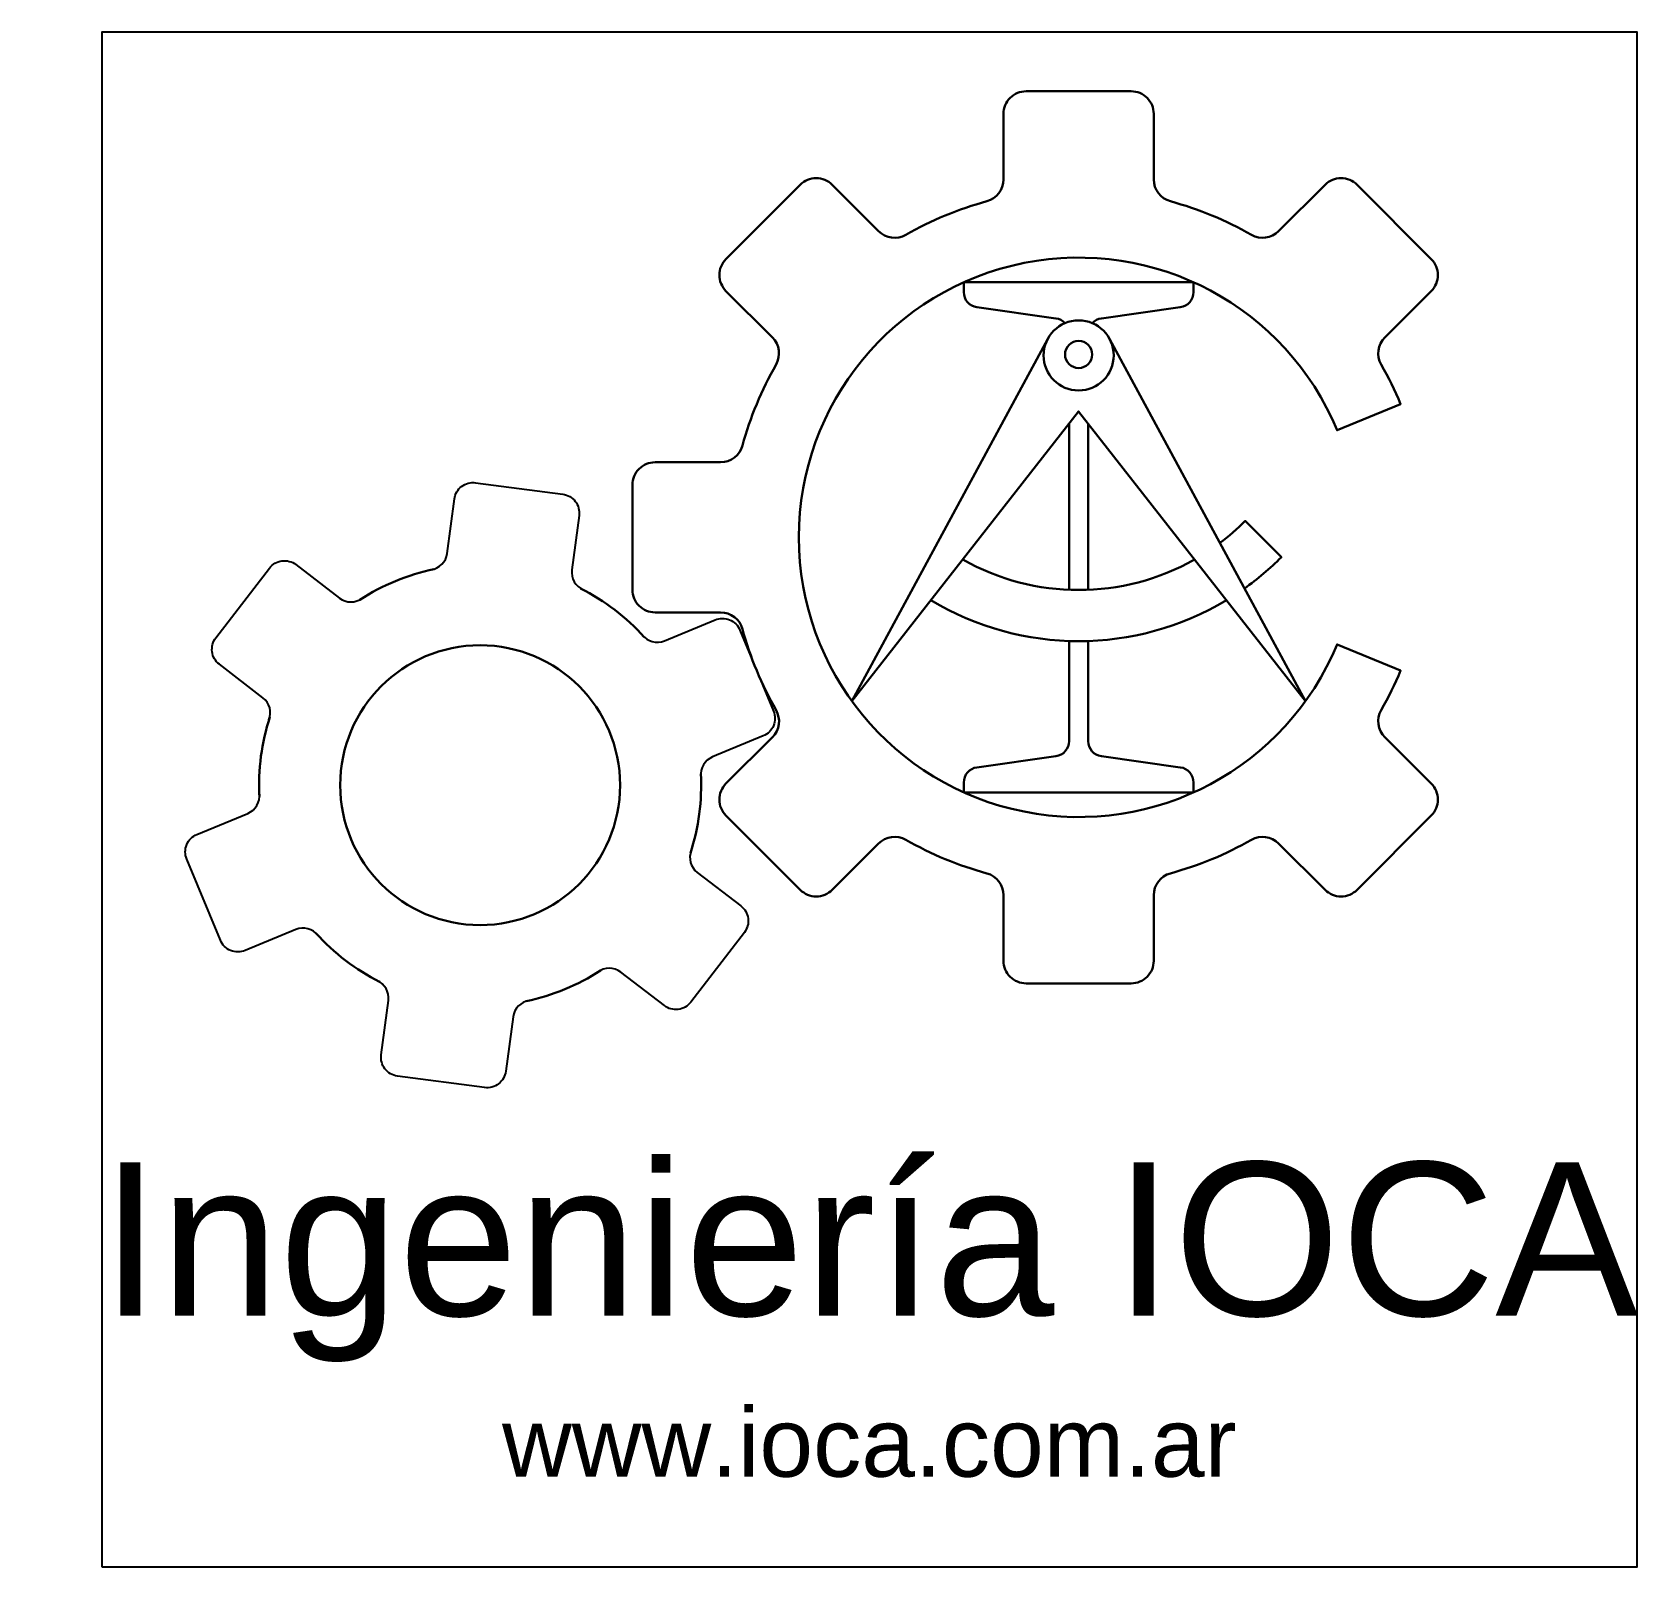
# Model space of a CAD drawing. Header units: millimetres. Extents: x 440 to 1068, y -136 to 464.
import ezdxf

# ---------------------------------------------------------------- set-up
doc = ezdxf.new("R2010")
doc.units = ezdxf.units.MM

# ---------------------------------------------------------------- blocks, each defined once
blk = doc.blocks.new('*U14')
blk.add_lwpolyline([(-30.97, -2.96, 0.338133), (-23.2, 1.55), (-14.99, 21.37, -0.414214), (-5.32, 25.37), (26.4, 12.23, -0.414214), (30.41, 2.57), (22.19, -17.26, 0.338133), (24.5, -25.94)], format="xyb")
blk = doc.blocks.new('*U16')
at = {"color": 0, "linetype": 'ByBlock', "lineweight": -2, "transparency": 16777216}
for p, rotation in [((-421.41, 284.75), 59.99999999999996), ((-266.77, 225.46), 299.9999999999999), ((-455.64, 195.47), 120), ((-301, 136.18), 239.9999999999999), ((-395.43, 121.18), 180)]:
    blk.add_blockref('*U14', p, dxfattribs=dict(at, rotation=rotation))
blk.add_blockref('*U14', (-326.97, 299.74), dxfattribs=at)

msp = doc.modelspace()

# ---------------------------------------------------------------- linework, layer by layer
at = {"lineweight": 30}
for p, q in [((845.34, 246.31), (845.34, 311.26)), ((852.81, 246.31), (852.81, 311.26))]:
    msp.add_line(p, q, dxfattribs=at)
msp.add_lwpolyline([(467.32, -135.68), (1067.32, -135.68), (1067.32, 464.32), (467.32, 464.32)], close=True)
for points in [[(711.26, 363.11, -0.414214), (711.26, 375.62), (740.28, 404.63, -0.414214), (752.78, 404.63), (770.91, 386.5, 0.338133), (781.55, 385.07, -0.063164), (813.21, 398.19, 0.338133), (819.72, 406.71), (819.72, 432.35, -0.414214), (828.56, 441.2), (869.59, 441.2, -0.414214), (878.43, 432.35), (878.43, 406.71, 0.338133), (884.94, 398.19, -0.063164), (916.6, 385.07, 0.338133), (927.24, 386.5), (945.37, 404.63, -0.414214), (957.87, 404.63), (986.89, 375.62)], [(986.89, 170.52), (968.76, 188.65, -0.338133), (967.33, 199.29, 0.03155), (974.89, 214.7), (950.11, 224.97, -5.027339), (950.11, 308.66), (974.89, 318.93, 0.03155), (967.33, 334.35, -0.338133), (968.76, 344.98), (986.89, 363.11, 0.414214), (986.89, 375.62)], [(843.74, 350.55, 0.172281), (840.19, 352.41), (809.35, 356.74, -0.373885), (804.2, 362.66), (804.2, 366.54), (893.95, 366.54), (893.95, 362.66, -0.373885), (888.8, 356.74), (857.97, 352.41, 0.172281), (854.42, 350.55)], [(986.89, 170.52, -0.414214), (986.89, 158.02), (957.87, 129.01, -0.414214), (945.37, 129.01), (927.24, 147.14, 0.338133), (916.6, 148.56, -0.063164), (884.94, 135.45, 0.338133), (878.43, 126.92), (878.43, 101.28, -0.414214), (869.59, 92.44), (828.56, 92.44, -0.414214), (819.72, 101.28), (819.72, 126.92, 0.338133), (813.21, 135.45, -0.063164), (781.55, 148.56, 0.338133), (770.91, 147.14), (752.78, 129.01, -0.414214), (740.28, 129.01), (711.26, 158.02, -0.414214), (711.26, 170.52), (729.4, 188.65, 0.338133), (730.82, 199.29, -0.063164), (717.71, 230.95, 0.338133), (709.18, 237.46), (683.54, 237.46, -0.414214), (674.7, 246.3), (674.7, 287.33, -0.414214), (683.54, 296.17), (709.18, 296.17, 0.338133), (717.71, 302.69, -0.063164), (730.82, 334.35, 0.338133), (729.4, 344.98), (711.26, 363.11)], [(904.26, 264.6, 0.035721), (914.19, 273.21), (928.35, 259.05, -0.042344), (913.86, 246.83)], [(845.34, 226.27), (845.34, 187.15, -0.373885), (840.19, 181.23), (809.35, 176.89, 0.373885), (804.2, 170.97), (804.2, 167.09), (893.95, 167.09), (893.95, 170.97, 0.373885), (888.8, 176.89), (857.97, 181.23, -0.373885), (852.81, 187.15), (852.81, 226.27)]]:
    msp.add_lwpolyline(points, format="xyb", dxfattribs=at)
msp.add_lwpolyline([(837.02, 344.45), (760.47, 202.73), (849.08, 316.04), (937.68, 202.73), (861.13, 344.45)], dxfattribs=at)
for centre, radius in [((849.08, 337.94), 13.7), ((849.08, 338.32), 5.31), ((615.18, 169.93), 54.69)]:
    msp.add_circle(centre, radius, dxfattribs=at)
for centre, radius, start, end in [((849.08, 338.32), 92.09, 240.54766, 299.45234), ((615.18, 169.93), 86.38, 102.03713, 122.96287), ((615.18, 169.93), 86.38, 42.03713, 62.96287), ((849.08, 338.32), 112.11, 239.00812, 300.99188), ((615.18, 169.93), 86.38, 162.03713, 182.96287), ((615.18, 169.93), 86.38, 342.03713, 2.96287), ((615.18, 169.93), 86.38, 222.03713, 242.96287), ((615.18, 169.93), 86.38, 282.03713, 302.96287)]:
    msp.add_arc(centre, radius, start, end, dxfattribs=at)

# ---------------------------------------------------------------- block references
at = {"lineweight": 30, "rotation": 315.0000000000003}
msp.add_blockref('*U16', (721.77, -234.29), dxfattribs=at)

# ---------------------------------------------------------------- texts
at = {"attachment_point": 2}
for s, insert, char_height in [('{\\fHelveticaNeue-Light|b0|i0|c0|p2;Ingeniería IOCA}', (767.32, 22.52), 60), ('{\\fHelveticaNeue-Light|b0|i0|c0|p2;www.ioca.com.ar}', (767.32, -73.43), 27)]:
    msp.add_mtext_dynamic_manual_height_columns(s, width=571.52, gutter_width=18.75, heights=[0], dxfattribs=dict(at, insert=insert, char_height=char_height))

doc.saveas('drawing.dxf')
